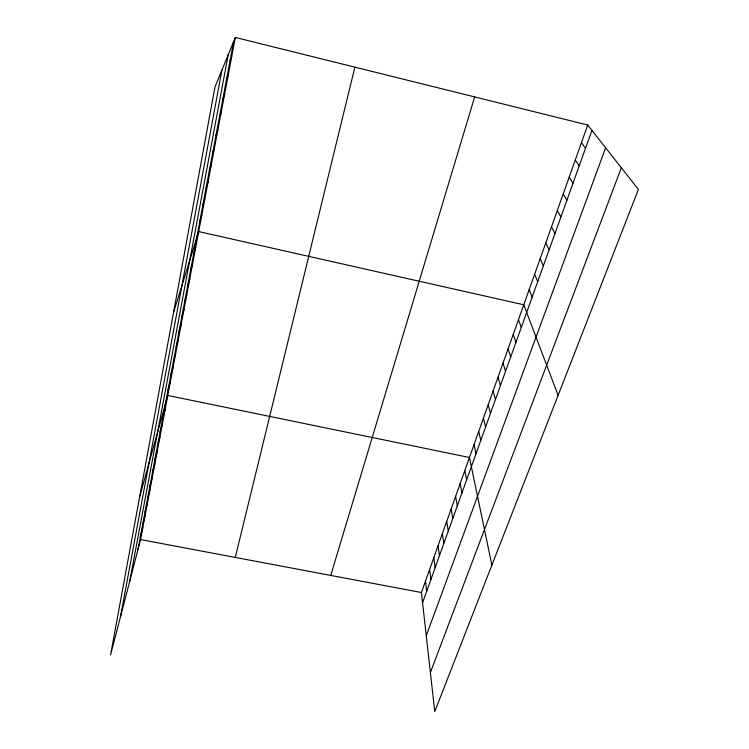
<?xml version="1.0" encoding="UTF-8"?>
<svg xmlns="http://www.w3.org/2000/svg" width="749" height="749" viewBox="0 0 749 749"><rect width="100%" height="100%" fill="white"/><g stroke="black" fill="none" stroke-linecap="round" stroke-linejoin="round"><path stroke-width="1.12" d="M120.439 616.97L221.901 70.134M129.717 581.271L228.202 54.817M137.985 549.476L233.66 41.532M235.336 37.45L215.019 86.884L110.58 654.888L140.559 539.57L235.336 37.45L587.722 125.027L638.42 189.46L434.766 711.55L421.415 592.515L587.722 125.027M235.28 557.425L354.886 67.157M140.297 537.173L142.862 527.362M145.034 512.044L147.572 502.429M142.647 524.693L145.203 514.984M147.45 499.218L149.969 489.715M149.903 486.204L152.403 476.813M152.384 473.003L154.874 463.734M154.912 459.614L157.384 450.458M157.468 446.039L159.921 437.004M160.061 432.257L162.496 423.354M162.702 418.279L165.108 409.506M139.614 497.008L167.767 395.453L469.454 457.489L491.887 565.13M168.001 390.107L170.369 381.625M170.669 375.932L173.019 367.59M173.384 361.542L175.706 353.35M176.137 346.946L178.44 338.904M178.927 332.135L181.202 324.251M181.754 317.089L184.011 309.374M184.629 301.819L186.857 294.282M187.55 286.324L189.75 278.965M330.749 575.429L474.651 96.93M190.518 270.586L192.69 263.405M193.532 254.604L195.667 247.619M173.534 312.539L198.691 231.581L523.776 304.787L558.117 395.322M199.693 221.882L201.771 215.3M202.848 205.132L204.889 198.766M206.05 188.121L208.063 181.97M209.308 170.828L211.284 164.902M212.622 153.255L214.551 147.572M215.984 135.4L217.875 129.961M219.401 117.247L221.255 112.06M422.567 602.795L591.935 130.392M222.874 98.784L224.691 93.859M426.265 635.695L605.632 147.787M430.394 672.536L621.342 167.757M226.413 80.021L228.183 75.368M230.009 60.941L231.731 56.568M140.559 539.57L421.415 592.515M581.449 142.675L585.521 148.283M575.269 160.043L579.211 165.885M569.184 177.138L573.004 183.205M563.201 193.963L566.89 200.255M557.303 210.535L560.87 217.032M551.507 226.844L554.953 233.557M545.787 242.91L549.12 249.82M540.16 258.723L543.381 265.829M534.617 274.312L537.726 281.596M529.159 289.657L532.155 297.128M518.477 319.683L521.276 327.491M513.252 334.372L515.949 342.34M508.103 348.847L510.706 356.964M503.028 363.106L505.538 371.382M498.029 377.168L500.444 385.585M493.095 391.025L495.426 399.591M488.236 404.694L490.473 413.392M483.442 418.167L485.595 426.996M478.714 431.461L480.783 440.412M474.051 444.569L476.046 453.641M464.783 470.625L466.618 479.94M460.176 483.573L461.936 493.001M455.626 496.353L457.311 505.884M451.151 508.946L452.761 518.589M446.722 521.379L448.267 531.116M442.369 533.634L443.839 543.474M438.062 545.731L439.466 555.664M433.821 557.659L435.16 567.686M429.626 569.437L430.909 579.548M425.498 581.055L426.715 591.251"/></g></svg>
